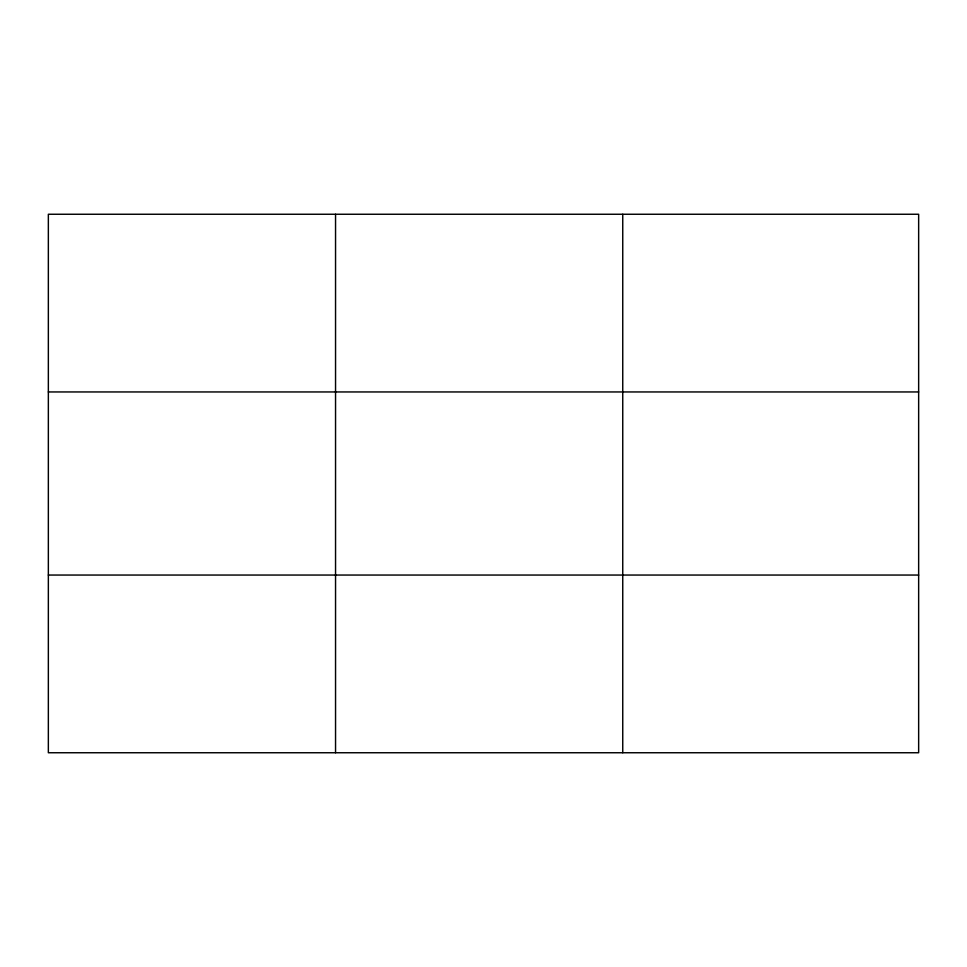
<?xml version="1.0" encoding="UTF-8"?>
<svg xmlns="http://www.w3.org/2000/svg" width="967" height="967" viewBox="0 0 967 967"><rect width="100%" height="100%" fill="white"/><g stroke="black" fill="none" stroke-linecap="round" stroke-linejoin="round"><path stroke-width="1.45" d="M335.549 214.251L335.549 752.749M622.748 214.251L622.748 752.749M918.65 575.051L918.65 752.749L48.35 752.749L48.35 214.251L918.65 214.251L918.65 575.051L48.35 575.051M48.35 391.949L918.65 391.949"/></g></svg>
